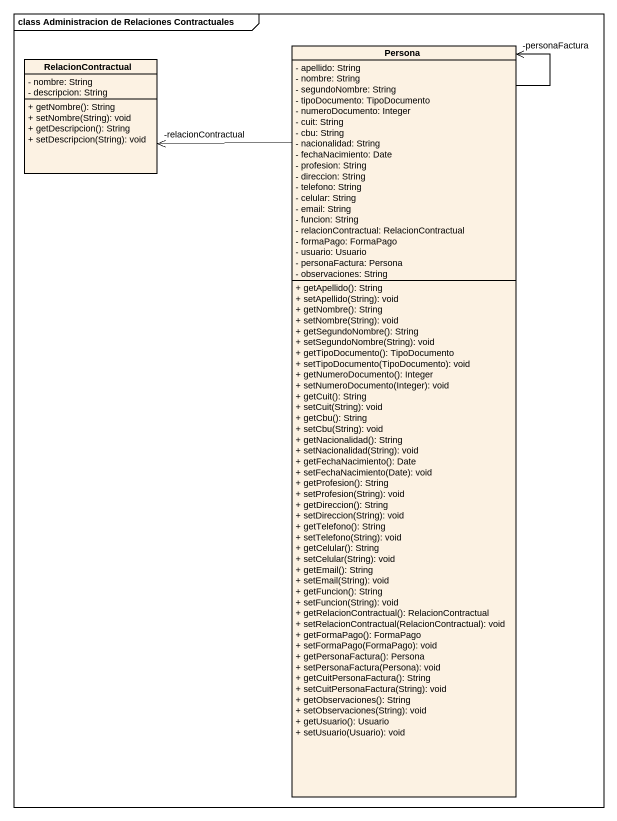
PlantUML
@startuml
mainframe class Administracion de Relaciones Contractuales
hide circle
hide empty members
skinparam classAttributeIconSize 0
class RelacionContractual {
  - nombre: String
  - descripcion: String
  + getNombre(): String
  + setNombre(String): void
  + getDescripcion(): String
  + setDescripcion(String): void
}
class Persona {
  - apellido: String
  - nombre: String
  - segundoNombre: String
  - tipoDocumento: TipoDocumento
  - numeroDocumento: Integer
  - cuit: String
  - cbu: String
  - nacionalidad: String
  - fechaNacimiento: Date
  - profesion: String
  - direccion: String
  - telefono: String
  - celular: String
  - email: String
  - funcion: String
  - relacionContractual: RelacionContractual
  - formaPago: FormaPago
  - usuario: Usuario
  - personaFactura: Persona
  - observaciones: String
  + getApellido(): String
  + setApellido(String): void
  + getNombre(): String
  + setNombre(String): void
  + getSegundoNombre(): String
  + setSegundoNombre(String): void
  + getTipoDocumento(): TipoDocumento
  + setTipoDocumento(TipoDocumento): void
  + getNumeroDocumento(): Integer
  + setNumeroDocumento(Integer): void
  + getCuit(): String
  + setCuit(String): void
  + getCbu(): String
  + setCbu(String): void
  + getNacionalidad(): String
  + setNacionalidad(String): void
  + getFechaNacimiento(): Date
  + setFechaNacimiento(Date): void
  + getProfesion(): String
  + setProfesion(String): void
  + getDireccion(): String
  + setDireccion(String): void
  + getTelefono(): String
  + setTelefono(String): void
  + getCelular(): String
  + setCelular(String): void
  + getEmail(): String
  + setEmail(String): void
  + getFuncion(): String
  + setFuncion(String): void
  + getRelacionContractual(): RelacionContractual
  + setRelacionContractual(RelacionContractual): void
  + getFormaPago(): FormaPago
  + setFormaPago(FormaPago): void
  + getPersonaFactura(): Persona
  + setPersonaFactura(Persona): void
  + getCuitPersonaFactura(): String
  + setCuitPersonaFactura(String): void
  + getObservaciones(): String
  + setObservaciones(String): void
  + getUsuario(): Usuario
  + setUsuario(Usuario): void
}
Persona -up-> "-relacionContractual" RelacionContractual
Persona --> "-personaFactura" Persona
@enduml
